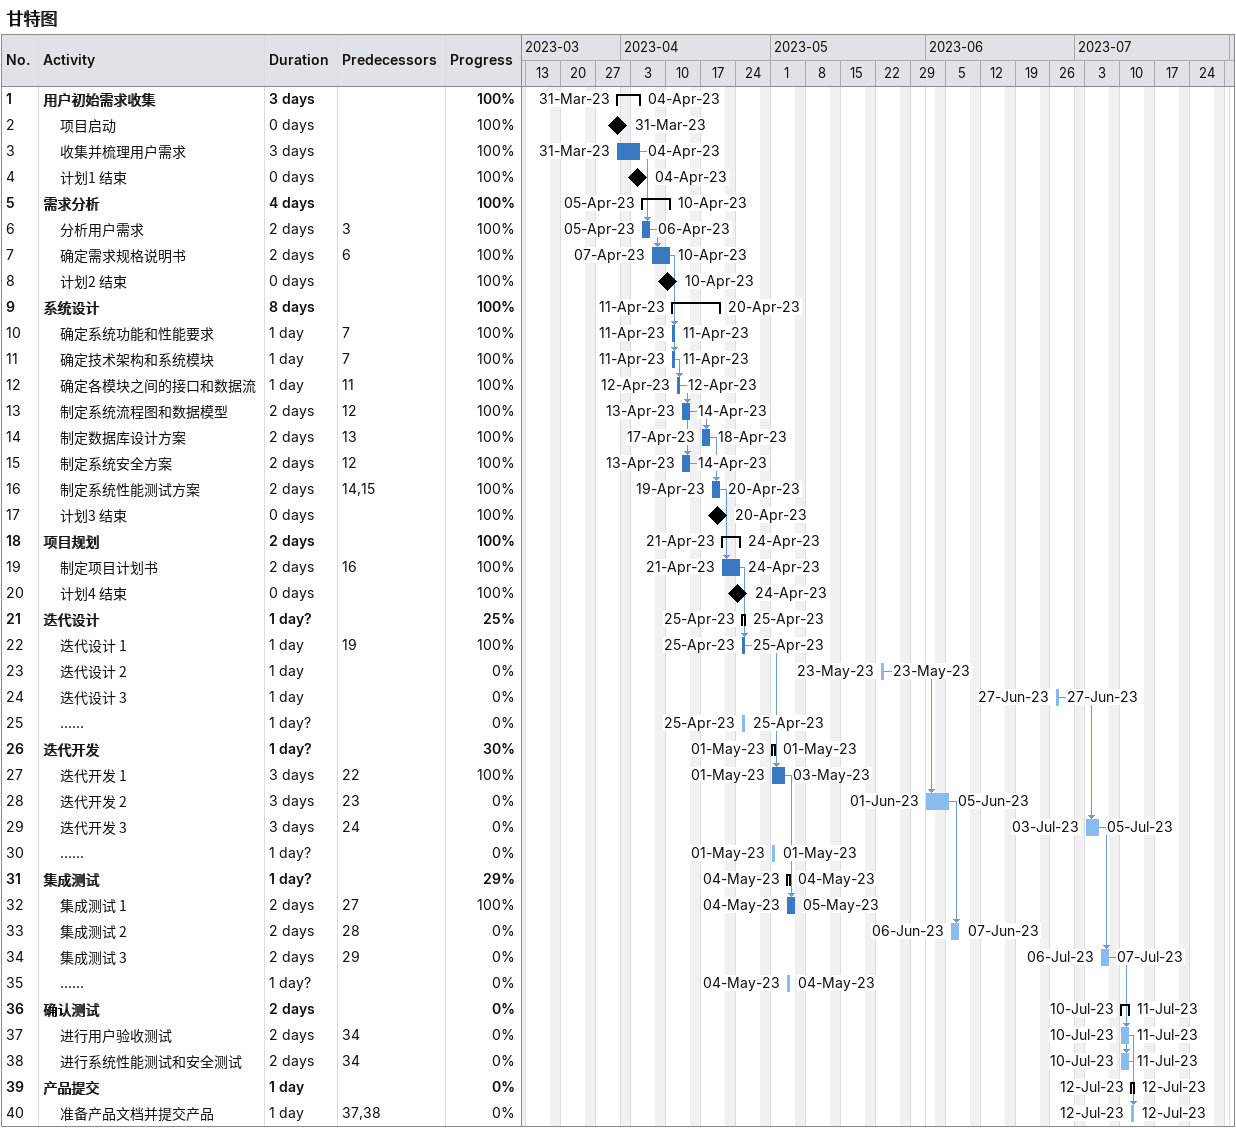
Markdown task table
甘特图

| ID | Level | Task | Duration | Start | Finish | Predecessors | % complete |
|---|---|---|---|---|---|---|---|
| 1 | 1 | **用户初始需求收集** | 3d | 2023-03-31 | 2023-04-04 |  | 100 |
| 2 | 2 | 项目启动 | 0d | 2023-03-31 | 2023-03-31 |  | 100 |
| 3 | 2 | 收集并梳理用户需求 | 3d | 2023-03-31 | 2023-04-04 |  | 100 |
| 4 | 2 | 计划1 结束 | 0d | 2023-04-04 | 2023-04-04 |  | 100 |
| 5 | 1 | **需求分析** | 4d | 2023-04-05 | 2023-04-10 |  | 100 |
| 6 | 2 | 分析用户需求 | 2d | 2023-04-05 | 2023-04-06 | 3 | 100 |
| 7 | 2 | 确定需求规格说明书 | 2d | 2023-04-07 | 2023-04-10 | 6 | 100 |
| 8 | 2 | 计划2 结束 | 0d | 2023-04-10 | 2023-04-10 |  | 100 |
| 9 | 1 | **系统设计** | 8d | 2023-04-11 | 2023-04-20 |  | 100 |
| 10 | 2 | 确定系统功能和性能要求 | 1d | 2023-04-11 | 2023-04-11 | 7 | 100 |
| 11 | 2 | 确定技术架构和系统模块 | 1d | 2023-04-11 | 2023-04-11 | 7 | 100 |
| 12 | 2 | 确定各模块之间的接口和数据流 | 1d | 2023-04-12 | 2023-04-12 | 11 | 100 |
| 13 | 2 | 制定系统流程图和数据模型 | 2d | 2023-04-13 | 2023-04-14 | 12 | 100 |
| 14 | 2 | 制定数据库设计方案 | 2d | 2023-04-17 | 2023-04-18 | 13 | 100 |
| 15 | 2 | 制定系统安全方案 | 2d | 2023-04-13 | 2023-04-14 | 12 | 100 |
| 16 | 2 | 制定系统性能测试方案 | 2d | 2023-04-19 | 2023-04-20 | 14, 15 | 100 |
| 17 | 2 | 计划3 结束 | 0d | 2023-04-20 | 2023-04-20 |  | 100 |
| 18 | 1 | **项目规划** | 2d | 2023-04-21 | 2023-04-24 |  | 100 |
| 19 | 2 | 制定项目计划书 | 2d | 2023-04-21 | 2023-04-24 | 16 | 100 |
| 20 | 2 | 计划4 结束 | 0d | 2023-04-24 | 2023-04-24 |  | 100 |
| 21 | 1 | **迭代设计** | 1d? | 2023-04-25 | 2023-04-25 |  | 25 |
| 22 | 2 | 迭代设计 1 | 1d | 2023-04-25 | 2023-04-25 | 19 | 100 |
| 23 | 2 | 迭代设计 2 | 1d | 2023-05-23 | 2023-05-23 |  | 0 |
| 24 | 2 | 迭代设计 3 | 1d | 2023-06-27 | 2023-06-27 |  | 0 |
| 25 | 2 | …… | 1d? | 2023-04-25 | 2023-04-25 |  | 0 |
| 26 | 1 | **迭代开发** | 1d? | 2023-05-01 | 2023-05-01 |  | 30 |
| 27 | 2 | 迭代开发 1 | 3d | 2023-05-01 | 2023-05-03 | 22 | 100 |
| 28 | 2 | 迭代开发 2 | 3d | 2023-06-01 | 2023-06-05 | 23 | 0 |
| 29 | 2 | 迭代开发 3 | 3d | 2023-07-03 | 2023-07-05 | 24 | 0 |
| 30 | 2 | …… | 1d? | 2023-05-01 | 2023-05-01 |  | 0 |
| 31 | 1 | **集成测试** | 1d? | 2023-05-04 | 2023-05-04 |  | 29 |
| 32 | 2 | 集成测试 1 | 2d | 2023-05-04 | 2023-05-05 | 27 | 100 |
| 33 | 2 | 集成测试 2 | 2d | 2023-06-06 | 2023-06-07 | 28 | 0 |
| 34 | 2 | 集成测试 3 | 2d | 2023-07-06 | 2023-07-07 | 29 | 0 |
| 35 | 2 | …… | 1d? | 2023-05-04 | 2023-05-04 |  | 0 |
| 36 | 1 | **确认测试** | 2d | 2023-07-10 | 2023-07-11 |  | 0 |
| 37 | 2 | 进行用户验收测试 | 2d | 2023-07-10 | 2023-07-11 | 34 | 0 |
| 38 | 2 | 进行系统性能测试和安全测试 | 2d | 2023-07-10 | 2023-07-11 | 34 | 0 |
| 39 | 1 | **产品提交** | 1d | 2023-07-12 | 2023-07-12 |  | 0 |
| 40 | 2 | 准备产品文档并提交产品 | 1d | 2023-07-12 | 2023-07-12 | 37, 38 | 0 |
